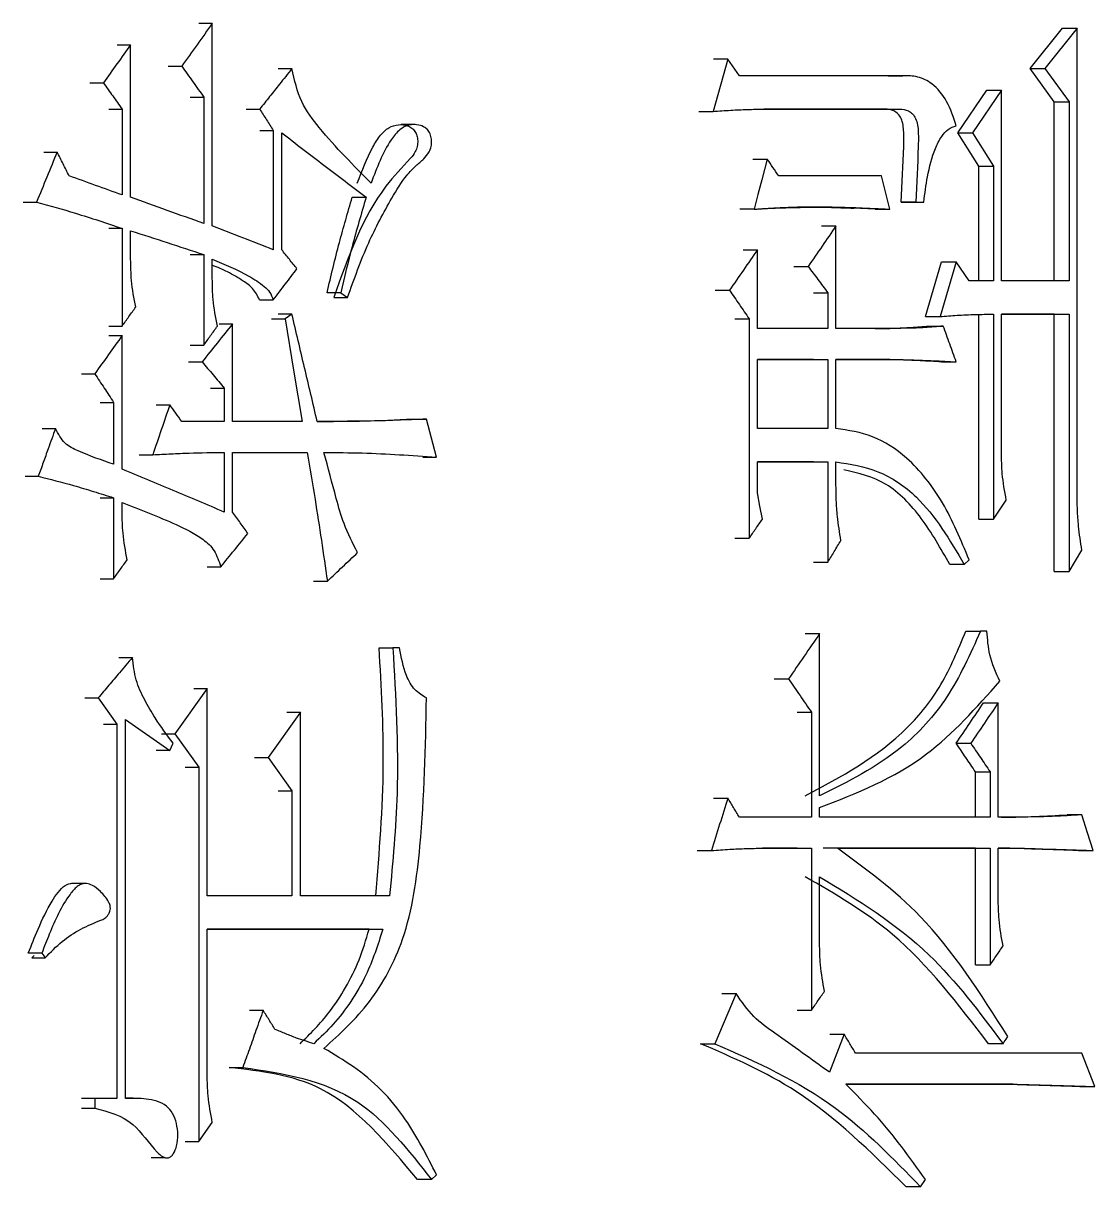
# Model space of a CAD drawing. Header units: millimetres. Extents: x 5659 to 7608, y 3628 to 5007.
# Drawn here: x 6526.25 to 6531.11, y 3833.37 to 3838.65 of the extents above; entities that cross this region are included whole.
import ezdxf

# ---------------------------------------------------------------- set-up
doc = ezdxf.new("R2010")
doc.units = ezdxf.units.MM

msp = doc.modelspace()

# ---------------------------------------------------------------- linework, layer by layer
at = {"color": 7, "linetype": 'Continuous', "lineweight": 25}
for p, q in [((6527.042, 3838.6512), (6527.1034, 3838.6512)), ((6527.1034, 3837.7317), (6527.1034, 3838.6512)), ((6530.813, 3838.4457), (6530.9586, 3838.6296)), ((6531.0255, 3838.6296), (6530.8797, 3838.4457)), ((6530.9586, 3838.6296), (6531.0255, 3838.6296)), ((6531.0255, 3836.5202), (6531.0255, 3838.6296)), ((6526.6721, 3838.5538), (6526.733, 3838.5538)), ((6526.733, 3837.8615), (6526.733, 3838.5538)), ((6529.4416, 3838.4889), (6529.3745, 3838.251)), ((6529.4416, 3838.4889), (6529.3769, 3838.4889)), ((6529.4938, 3838.4132), (6529.4416, 3838.4889)), ((6526.9035, 3838.4565), (6526.9647, 3838.4565)), ((6527.4025, 3838.4457), (6527.4644, 3838.4457)), ((6530.813, 3838.4457), (6530.8797, 3838.4457)), ((6530.9222, 3838.2942), (6530.813, 3838.4457)), ((6530.8797, 3838.4457), (6530.9891, 3838.2942)), ((6526.5484, 3838.3807), (6526.6092, 3838.3807)), ((6530.2346, 3838.4132), (6529.4938, 3838.4132)), ((6530.1687, 3838.4132), (6530.2346, 3838.4132)), ((6530.2701, 3838.4127), (6530.2411, 3838.4127)), ((6530.4844, 3838.1536), (6530.616, 3838.3483)), ((6530.6825, 3838.3483), (6530.5506, 3838.1536)), ((6530.616, 3838.3483), (6530.6825, 3838.3483)), ((6530.6825, 3837.4829), (6530.6825, 3838.3483)), ((6527.0035, 3838.3158), (6527.0649, 3838.3158)), ((6527.0649, 3838.3158), (6527.0649, 3837.7425)), ((6530.9222, 3838.2942), (6530.9891, 3838.2942)), ((6530.9222, 3837.4829), (6530.9222, 3838.2942)), ((6530.9891, 3838.2942), (6530.9891, 3837.4829)), ((6526.6334, 3838.2618), (6526.6943, 3838.2618)), ((6526.6943, 3838.2618), (6526.6943, 3837.8723)), ((6527.2569, 3838.2618), (6527.3186, 3838.2618)), ((6529.3099, 3838.251), (6529.3745, 3838.251)), ((6529.6054, 3838.2618), (6530.2199, 3838.2618)), ((6530.154, 3838.2618), (6529.6054, 3838.2618)), ((6530.1541, 3838.2618), (6530.22, 3838.2618)), ((6527.3182, 3838.1644), (6527.38, 3838.1644)), ((6527.38, 3838.1644), (6527.38, 3837.6235)), ((6528.0236, 3838.1913), (6527.9605, 3838.1913)), ((6527.4184, 3837.6235), (6527.4184, 3838.1536)), ((6530.4844, 3838.1536), (6530.5506, 3838.1536)), ((6530.5795, 3838.0022), (6530.4844, 3838.1536)), ((6530.5506, 3838.1536), (6530.6459, 3838.0022)), ((6526.3392, 3838.067), (6526.3997, 3838.067)), ((6529.5553, 3838.0346), (6529.6203, 3838.0346)), ((6530.1756, 3837.8075), (6530.1388, 3837.9589)), ((6530.5795, 3838.0022), (6530.6459, 3838.0022)), ((6530.5795, 3837.4829), (6530.5795, 3838.0022)), ((6530.6459, 3838.0022), (6530.6459, 3837.4829)), ((6527.7383, 3837.8615), (6527.8007, 3837.8615)), ((6526.2461, 3837.8399), (6526.3065, 3837.8399)), ((6529.5608, 3837.8075), (6529.4959, 3837.8075)), ((6530.1099, 3837.8075), (6530.0104, 3837.8124)), ((6530.1099, 3837.8075), (6530.1756, 3837.8075)), ((6530.2935, 3837.8399), (6530.2276, 3837.8399)), ((6530.2643, 3837.8399), (6530.3303, 3837.8399)), ((6530.2935, 3837.8399), (6530.3303, 3837.8399)), ((6526.6943, 3837.7209), (6526.6943, 3837.2774)), ((6526.733, 3837.5803), (6526.733, 3837.7101)), ((6529.8664, 3837.7317), (6529.9319, 3837.7317)), ((6529.9319, 3837.2666), (6529.9319, 3837.7317)), ((6527.0035, 3837.6019), (6527.0649, 3837.6019)), ((6527.0649, 3837.6019), (6527.0649, 3837.1908)), ((6529.5108, 3837.6236), (6529.5757, 3837.6236)), ((6529.5757, 3837.2666), (6529.5757, 3837.6236)), ((6527.1034, 3837.4937), (6527.1034, 3837.5803)), ((6529.7407, 3837.5478), (6529.8059, 3837.5478)), ((6530.3378, 3837.3207), (6530.4111, 3837.5695)), ((6530.4773, 3837.5695), (6530.4038, 3837.3207)), ((6530.4111, 3837.5695), (6530.4773, 3837.5695)), ((6530.536, 3837.4829), (6530.4773, 3837.5695)), ((6530.6459, 3837.4829), (6530.536, 3837.4829)), ((6530.9891, 3837.4829), (6530.6825, 3837.4829)), ((6527.6862, 3837.4288), (6527.624, 3837.4288)), ((6527.6862, 3837.4288), (6527.7168, 3837.4072)), ((6529.3843, 3837.4397), (6529.4491, 3837.4397)), ((6529.8295, 3837.4288), (6529.8948, 3837.4288)), ((6529.8948, 3837.4288), (6529.8948, 3837.2666)), ((6527.3178, 3837.3963), (6527.38, 3837.3963)), ((6527.4644, 3837.3315), (6527.4024, 3837.3315)), ((6527.4644, 3837.3315), (6527.4337, 3837.3098)), ((6530.3378, 3837.3207), (6530.4038, 3837.3207)), ((6530.5795, 3836.4012), (6530.5795, 3837.3301)), ((6530.6459, 3837.3315), (6530.6459, 3836.4012)), ((6530.6825, 3837.3315), (6530.9891, 3837.3315)), ((6530.6825, 3836.7041), (6530.6825, 3837.3315)), ((6530.9222, 3837.3315), (6530.6825, 3837.3315)), ((6530.9222, 3837.3315), (6530.9891, 3837.3315)), ((6530.9222, 3836.1632), (6530.9222, 3837.3315)), ((6530.9891, 3837.3315), (6530.9891, 3836.1632)), ((6527.1341, 3837.2882), (6527.1957, 3837.2882)), ((6527.1957, 3836.8447), (6527.1957, 3837.2882)), ((6527.3718, 3837.3098), (6527.4337, 3837.3098)), ((6529.4736, 3837.3099), (6529.5385, 3837.3099)), ((6529.8948, 3837.2666), (6529.5757, 3837.2666)), ((6530.1756, 3837.2666), (6529.9319, 3837.2666)), ((6530.1099, 3837.2666), (6530.1756, 3837.2666)), ((6530.3524, 3837.2774), (6530.4185, 3837.2774)), ((6526.6334, 3837.2341), (6526.6943, 3837.2341)), ((6526.6943, 3836.6283), (6526.6943, 3837.2341)), ((6527.0035, 3837.1908), (6527.0649, 3837.1908)), ((6526.9958, 3837.1151), (6527.0572, 3837.1151)), ((6529.5757, 3836.8123), (6529.5757, 3837.126)), ((6529.5757, 3837.126), (6529.8948, 3837.126)), ((6529.8294, 3837.126), (6529.5757, 3837.126)), ((6529.8295, 3837.126), (6529.8948, 3837.126)), ((6529.8948, 3837.126), (6529.8948, 3836.8123)), ((6529.9319, 3837.126), (6530.1756, 3837.126)), ((6529.9319, 3836.8122), (6529.9319, 3837.126)), ((6530.1099, 3837.126), (6529.9319, 3837.126)), ((6530.1756, 3837.126), (6530.1099, 3837.126)), ((6530.4111, 3837.1152), (6530.4773, 3837.1152)), ((6526.5097, 3837.061), (6526.5704, 3837.061)), ((6527.0958, 3836.9961), (6527.1573, 3836.9961)), ((6527.1573, 3836.9961), (6527.1573, 3836.8447)), ((6526.5948, 3836.9312), (6526.6556, 3836.9312)), ((6526.6556, 3836.9312), (6526.6556, 3836.65)), ((6526.8495, 3836.9204), (6526.9107, 3836.9204)), ((6527.1573, 3836.8447), (6526.9647, 3836.8447)), ((6527.5103, 3836.8447), (6527.1957, 3836.8447)), ((6528.0117, 3836.8555), (6528.0748, 3836.8555)), ((6526.3315, 3836.8124), (6526.392, 3836.8124)), ((6529.8948, 3836.8123), (6529.5757, 3836.8123)), ((6526.7724, 3836.6933), (6526.8335, 3836.6933)), ((6527.1573, 3836.7041), (6527.1573, 3836.4336)), ((6527.1957, 3836.7041), (6527.5333, 3836.7041)), ((6527.1957, 3836.4336), (6527.1957, 3836.7041)), ((6527.4712, 3836.7041), (6527.5333, 3836.7041)), ((6528.0575, 3836.6824), (6528.1204, 3836.6824)), ((6529.5757, 3836.6608), (6529.8948, 3836.6608)), ((6529.5757, 3836.5202), (6529.5757, 3836.6608)), ((6529.8294, 3836.6608), (6529.5757, 3836.6608)), ((6529.8295, 3836.6608), (6529.8948, 3836.6608)), ((6529.8948, 3836.6608), (6529.8948, 3836.2065)), ((6529.9319, 3836.5635), (6529.9319, 3836.6608)), ((6526.2539, 3836.5959), (6526.3142, 3836.5959)), ((6526.5948, 3836.4985), (6526.6556, 3836.4985)), ((6526.6556, 3836.4985), (6526.6556, 3836.1308)), ((6526.6943, 3836.4336), (6526.6943, 3836.4769)), ((6530.6459, 3836.4012), (6530.7044, 3836.4877)), ((6530.514, 3836.1957), (6530.536, 3836.2173)), ((6530.9891, 3836.1632), (6531.0473, 3836.2606)), ((6527.0803, 3836.1848), (6527.1419, 3836.1848)), ((6529.8295, 3836.2065), (6529.8948, 3836.2065)), ((6530.514, 3836.1957), (6530.4477, 3836.1957)), ((6526.5948, 3836.1307), (6526.6556, 3836.1308)), ((6527.5629, 3836.1199), (6527.6251, 3836.1199)), ((6530.521, 3835.8928), (6530.5873, 3835.8928)), ((6530.6166, 3835.8928), (6530.5873, 3835.8928)), ((6529.7925, 3835.882), (6529.8578, 3835.882)), ((6529.8578, 3835.1464), (6529.8578, 3835.882)), ((6527.8601, 3835.8171), (6527.9226, 3835.8171)), ((6527.9531, 3835.8171), (6527.9226, 3835.8171)), ((6526.6798, 3835.7738), (6526.7408, 3835.7738)), ((6527.0803, 3835.6332), (6526.9339, 3835.4276)), ((6527.0189, 3835.6332), (6527.0803, 3835.6332)), ((6527.0803, 3834.6921), (6527.0803, 3835.6332)), ((6529.6518, 3835.6764), (6529.7169, 3835.6764)), ((6526.5252, 3835.5899), (6526.5859, 3835.5899)), ((6526.5859, 3835.5899), (6526.6711, 3835.4709)), ((6527.5027, 3835.525), (6527.357, 3835.3195)), ((6527.4407, 3835.525), (6527.5027, 3835.525)), ((6527.5027, 3834.6921), (6527.5027, 3835.525)), ((6529.7555, 3835.525), (6529.8208, 3835.525)), ((6529.8208, 3835.525), (6529.8208, 3835.049)), ((6530.6014, 3835.5683), (6530.6678, 3835.5683)), ((6530.6678, 3835.049), (6530.6678, 3835.5683)), ((6526.6103, 3835.4709), (6526.6711, 3835.4709)), ((6526.6711, 3835.4709), (6526.6711, 3833.7726)), ((6526.7098, 3835.4925), (6526.9107, 3835.3519)), ((6526.7098, 3833.7726), (6526.7098, 3835.4925)), ((6526.8727, 3835.4276), (6526.9339, 3835.4276)), ((6526.9339, 3835.4276), (6527.0418, 3835.2762)), ((6526.9107, 3835.3519), (6526.9262, 3835.3844)), ((6530.477, 3835.3844), (6530.5433, 3835.3844)), ((6526.9107, 3835.3519), (6526.8495, 3835.3519)), ((6527.2952, 3835.3195), (6527.357, 3835.3195)), ((6527.357, 3835.3195), (6527.4644, 3835.168)), ((6526.9804, 3835.2762), (6527.0418, 3835.2762)), ((6527.0418, 3835.2762), (6527.0418, 3833.5779)), ((6530.5649, 3835.2546), (6530.6312, 3835.2546)), ((6530.5649, 3835.049), (6530.5649, 3835.2546)), ((6530.6312, 3835.2546), (6530.6312, 3835.049)), ((6527.4024, 3835.168), (6527.4644, 3835.168)), ((6527.4644, 3835.168), (6527.4644, 3834.6921)), ((6529.3769, 3835.1356), (6529.4416, 3835.1356)), ((6529.8208, 3835.049), (6529.4938, 3835.049)), ((6529.8578, 3835.049), (6529.8578, 3835.0923)), ((6530.6312, 3835.049), (6529.8578, 3835.049)), ((6530.7483, 3835.049), (6530.6678, 3835.049)), ((6530.6818, 3835.049), (6530.7483, 3835.049)), ((6531.0473, 3835.0599), (6530.9804, 3835.0599)), ((6529.3024, 3834.8976), (6529.3671, 3834.8976)), ((6529.598, 3834.9084), (6529.8208, 3834.9084)), ((6529.7554, 3834.9084), (6529.598, 3834.9084)), ((6529.7555, 3834.9084), (6529.8208, 3834.9084)), ((6529.8208, 3834.9084), (6529.8208, 3834.1728)), ((6530.5649, 3834.9084), (6529.8738, 3834.9084)), ((6529.9393, 3834.9084), (6530.6312, 3834.9084)), ((6530.5649, 3834.9084), (6530.6312, 3834.9084)), ((6530.5649, 3834.3784), (6530.5649, 3834.9084)), ((6530.6312, 3834.9084), (6530.6312, 3834.3784)), ((6530.6678, 3834.9084), (6530.7702, 3834.9084)), ((6530.6678, 3834.6812), (6530.6678, 3834.9084)), ((6530.7037, 3834.9084), (6530.6678, 3834.9084)), ((6530.7037, 3834.9084), (6530.7702, 3834.9084)), ((6531.0312, 3834.8976), (6531.0982, 3834.8976)), ((6526.5253, 3834.7479), (6526.4642, 3834.7479)), ((6529.8578, 3834.4757), (6529.8578, 3834.7785)), ((6527.4644, 3834.6921), (6527.0803, 3834.6921)), ((6527.9074, 3834.6921), (6527.5027, 3834.6921)), ((6527.0803, 3833.8807), (6527.0803, 3834.5406)), ((6527.0803, 3834.5406), (6527.8769, 3834.5406)), ((6527.8141, 3834.5406), (6527.0803, 3834.5406)), ((6527.8144, 3834.5406), (6527.8769, 3834.5406)), ((6526.2956, 3834.4216), (6526.2845, 3834.4109)), ((6530.5649, 3834.3784), (6530.6312, 3834.3784)), ((6529.4789, 3834.2485), (6529.382, 3834.0214)), ((6529.4141, 3834.2485), (6529.4789, 3834.2485)), ((6527.2722, 3834.1728), (6527.334, 3834.1728)), ((6529.9689, 3834.0647), (6529.9023, 3833.8916)), ((6529.9034, 3834.0647), (6529.9689, 3834.0647)), ((6529.3173, 3834.0214), (6529.382, 3834.0214)), ((6530.6897, 3834.0213), (6530.6233, 3834.0213)), ((6531.0473, 3833.9781), (6530.0206, 3833.9781)), ((6531.1055, 3833.8267), (6531.0473, 3833.9781)), ((6527.1799, 3833.9132), (6527.2418, 3833.9132)), ((6529.9763, 3833.8375), (6530.7337, 3833.8375)), ((6530.6672, 3833.8375), (6529.9763, 3833.8375)), ((6530.7337, 3833.8375), (6530.6672, 3833.8375)), ((6531.0385, 3833.8267), (6531.1055, 3833.8267)), ((6526.5704, 3833.7726), (6526.5097, 3833.7726)), ((6526.5097, 3833.7293), (6526.5704, 3833.7293)), ((6526.5704, 3833.7726), (6526.5704, 3833.7293)), ((6526.6711, 3833.7726), (6526.5704, 3833.7726)), ((6526.7444, 3833.7737), (6526.7098, 3833.7737)), ((6527.0418, 3833.5779), (6527.1034, 3833.6644)), ((6526.9804, 3833.5779), (6527.0418, 3833.5779)), ((6526.826, 3833.5049), (6526.8875, 3833.5049)), ((6528.0976, 3833.4048), (6528.1204, 3833.4264)), ((6528.0976, 3833.4048), (6528.0345, 3833.4048)), ((6530.3156, 3833.3723), (6530.2496, 3833.3723)), ((6530.3156, 3833.3723), (6530.3377, 3833.4048))]:
    msp.add_line(p, q, dxfattribs=at)
at = {"color": 7, "linetype": 'Continuous', "lineweight": 25, "flags": 128}
for points in [[(6529.6203, 3838.0346), (6529.5956, 3837.9401), (6529.5782, 3837.8738), (6529.5608, 3837.8075)], [(6526.6334, 3837.7209), (6526.6505, 3837.7209), (6526.668, 3837.7209), (6526.6943, 3837.7209)], [(6527.6545, 3837.4072), (6527.6698, 3837.4072), (6527.6855, 3837.4072), (6527.7011, 3837.4072), (6527.7168, 3837.4072)], [(6526.6334, 3837.2774), (6526.6485, 3837.2774), (6526.664, 3837.2774), (6526.6943, 3837.2774)], [(6527.4337, 3837.3098), (6527.472, 3837.0773), (6527.5103, 3836.8447)], [(6529.5385, 3837.3099), (6529.5385, 3836.8123), (6529.5385, 3836.3147)], [(6528.1204, 3836.6824), (6528.0976, 3836.769), (6528.0748, 3836.8555)], [(6529.598, 3836.4012), (6529.5868, 3836.4607), (6529.5757, 3836.5202)], [(6530.5795, 3836.4012), (6530.5961, 3836.4012), (6530.6127, 3836.4012), (6530.6459, 3836.4012)], [(6529.4736, 3836.3147), (6529.4898, 3836.3147), (6529.506, 3836.3147), (6529.5385, 3836.3147)], [(6530.9222, 3836.1632), (6530.9389, 3836.1632), (6530.9556, 3836.1632), (6530.9891, 3836.1632)], [(6531.0982, 3834.8976), (6531.0727, 3834.9787), (6531.0473, 3835.0599)], [(6526.3298, 3834.4324), (6526.3085, 3834.4324), (6526.2888, 3834.4324), (6526.2694, 3834.4324)], [(6526.3298, 3834.4324), (6526.3345, 3834.4259), (6526.3391, 3834.4195), (6526.3453, 3834.4109)], [(6526.2845, 3834.4109), (6526.3058, 3834.4109), (6526.3255, 3834.4109), (6526.3453, 3834.4109)], [(6529.7555, 3834.1728), (6529.7718, 3834.1728), (6529.7881, 3834.1728), (6529.8208, 3834.1728)], [(6530.6897, 3834.0213), (6530.6953, 3834.0296), (6530.7035, 3834.0417), (6530.7117, 3834.0538)]]:
    msp.add_lwpolyline(points, dxfattribs=at)
at = {"color": 7, "linetype": 'Continuous', "lineweight": 25}
for points, knots in [([(6527.1034, 3838.6512), (6527.0803, 3838.6187), (6527.0341, 3838.5538), (6526.9878, 3838.4889), (6526.9647, 3838.4565)], [0, 0, 0, 0, 0.5, 1, 1, 1, 1]), ([(6526.733, 3838.5538), (6526.7124, 3838.525), (6526.6711, 3838.4673), (6526.6298, 3838.4096), (6526.6092, 3838.3807)], [0, 0, 0, 0, 0.5, 1, 1, 1, 1]), ([(6526.9647, 3838.4565), (6526.9814, 3838.433), (6527.0148, 3838.3862), (6527.0482, 3838.3393), (6527.0649, 3838.3158)], [0, 0, 0, 0, 0.499999, 1, 1, 1, 1]), ([(6527.4644, 3838.4457), (6527.4456, 3838.422), (6527.412, 3838.3795), (6527.3634, 3838.3182), (6527.3336, 3838.2806), (6527.3186, 3838.2618)], [0, 0, 0, 0, 0.386049, 0.693024, 1, 1, 1, 1]), ([(6527.8236, 3837.9264), (6527.7437, 3838.0065), (6527.6319, 3838.1184), (6527.4999, 3838.2908), (6527.4763, 3838.3936), (6527.4644, 3838.4457)], [0, 0, 0, 0, 0.5534418, 0.7739919, 1, 1, 1, 1]), ([(6526.6092, 3838.3807), (6526.6234, 3838.3609), (6526.6518, 3838.3213), (6526.6802, 3838.2816), (6526.6943, 3838.2618)], [0, 0, 0, 0, 0.4999981, 1, 1, 1, 1]), ([(6530.4773, 3838.1861), (6530.4647, 3838.2242), (6530.44, 3838.2992), (6530.3758, 3838.3771), (6530.3033, 3838.4125), (6530.2574, 3838.413), (6530.2346, 3838.4132)], [0, 0, 0, 0, 0.2915358, 0.5725288, 0.7872386, 1, 1, 1, 1]), ([(6527.3186, 3838.2618), (6527.3289, 3838.2455), (6527.3493, 3838.2131), (6527.3698, 3838.1806), (6527.38, 3838.1644)], [0, 0, 0, 0, 0.5, 1, 1, 1, 1]), ([(6529.3745, 3838.251), (6529.4014, 3838.253), (6529.4534, 3838.2571), (6529.5304, 3838.2603), (6529.5804, 3838.2613), (6529.6054, 3838.2618)], [0, 0, 0, 0, 0.349385, 0.674644, 1, 1, 1, 1]), ([(6530.2276, 3837.8399), (6530.232, 3837.924), (6530.2376, 3838.0299), (6530.2407, 3838.1558), (6530.234, 3838.2204), (6530.1958, 3838.2592), (6530.1678, 3838.2609), (6530.154, 3838.2618)], [0, 0, 0, 0, 0.512304, 0.645208, 0.775979, 0.889287, 1, 1, 1, 1]), ([(6530.2199, 3838.2618), (6530.2337, 3838.2609), (6530.2617, 3838.2592), (6530.2999, 3838.2205), (6530.3066, 3838.1558), (6530.3035, 3838.0299), (6530.298, 3837.924), (6530.2935, 3837.8399)], [0, 0, 0, 0, 0.110827, 0.224198, 0.354947, 0.487818, 1, 1, 1, 1]), ([(6527.7608, 3837.9264), (6527.7824, 3837.9823), (6527.8121, 3838.0594), (6527.8629, 3838.1423), (6527.9026, 3838.1806), (6527.9463, 3838.1938), (6527.9826, 3838.1899), (6528.0078, 3838.1775), (6528.0229, 3838.1617), (6528.0321, 3838.1412), (6528.0359, 3838.1175), (6528.034, 3838.0921), (6528.0233, 3838.0633), (6527.9727, 3838.0052), (6527.8058, 3837.8334), (6527.7194, 3837.5906), (6527.6542, 3837.4072)], [0, 0, 0, 0, 0.133375, 0.183984, 0.225671, 0.267689, 0.304898, 0.324823, 0.34135, 0.357907, 0.374433, 0.39274, 0.411726, 0.44145, 0.578087, 1, 1, 1, 1]), ([(6527.7168, 3837.4072), (6527.7468, 3837.4911), (6527.8035, 3837.649), (6527.8997, 3837.8298), (6527.9714, 3837.9482), (6528.024, 3838.0028), (6528.0607, 3838.0327), (6528.0853, 3838.0615), (6528.097, 3838.0912), (6528.0991, 3838.1183), (6528.0945, 3838.1443), (6528.0834, 3838.1655), (6528.0648, 3838.1818), (6528.0351, 3838.1924), (6527.9952, 3838.1921), (6527.9498, 3838.1695), (6527.8833, 3838.0854), (6527.8495, 3837.9955), (6527.8236, 3837.9264)], [0, 0, 0, 0, 0.197358, 0.371625, 0.468384, 0.517135, 0.556849, 0.588366, 0.607485, 0.626642, 0.645535, 0.663735, 0.679959, 0.706516, 0.74747, 0.788159, 0.837188, 1, 1, 1, 1]), ([(6530.3303, 3837.8399), (6530.3353, 3837.8783), (6530.3461, 3837.9616), (6530.3718, 3838.0644), (6530.4074, 3838.1349), (6530.4397, 3838.1732), (6530.4647, 3838.1818), (6530.4773, 3838.1861)], [0, 0, 0, 0, 0.277213, 0.601616, 0.758833, 0.878188, 1, 1, 1, 1]), ([(6527.4184, 3838.1536), (6527.4822, 3838.1049), (6527.6099, 3838.0076), (6527.7371, 3837.9102), (6527.8007, 3837.8615)], [0, 0, 0, 0, 0.5, 1, 1, 1, 1]), ([(6526.3997, 3838.067), (6526.3842, 3838.0292), (6526.3531, 3837.9535), (6526.322, 3837.8777), (6526.3065, 3837.8399)], [0, 0, 0, 0, 0.499999, 1, 1, 1, 1]), ([(6526.4541, 3837.9589), (6526.445, 3837.9769), (6526.4269, 3838.013), (6526.4088, 3838.049), (6526.3997, 3838.067)], [0, 0, 0, 0, 0.499998, 1, 1, 1, 1]), ([(6529.6723, 3837.9589), (6529.6637, 3837.9715), (6529.6463, 3837.9968), (6529.629, 3838.022), (6529.6203, 3838.0346)], [0, 0, 0, 0, 0.499998, 1, 1, 1, 1]), ([(6526.6943, 3837.8723), (6526.6543, 3837.8868), (6526.5743, 3837.9156), (6526.4942, 3837.9445), (6526.4541, 3837.9589)], [0, 0, 0, 0, 0.499999, 1, 1, 1, 1]), ([(6530.1388, 3837.9589), (6530.0694, 3837.9589), (6529.9144, 3837.9589), (6529.7585, 3837.9589), (6529.6723, 3837.9589)], [0, 0, 0, 0, 0.447226, 1, 1, 1, 1]), ([(6527.0649, 3837.7425), (6527.0097, 3837.7624), (6526.8992, 3837.802), (6526.7884, 3837.8417), (6526.733, 3837.8615)], [0, 0, 0, 0, 0.5000001, 1, 1, 1, 1]), ([(6527.6237, 3837.4288), (6527.6417, 3837.505), (6527.668, 3837.6159), (6527.7082, 3837.7592), (6527.7281, 3837.8274), (6527.738, 3837.8615)], [0, 0, 0, 0, 0.52212, 0.761035, 1, 1, 1, 1]), ([(6527.8007, 3837.8615), (6527.7899, 3837.8243), (6527.7682, 3837.7498), (6527.7281, 3837.6063), (6527.7027, 3837.4986), (6527.6862, 3837.4288)], [0, 0, 0, 0, 0.260983, 0.521979, 1, 1, 1, 1]), ([(6526.3065, 3837.8399), (6526.3653, 3837.8236), (6526.4599, 3837.7973), (6526.5888, 3837.756), (6526.6592, 3837.7326), (6526.6943, 3837.7209)], [0, 0, 0, 0, 0.452168, 0.726066, 1, 1, 1, 1]), ([(6529.5608, 3837.8075), (6529.5632, 3837.8076), (6529.568, 3837.8079), (6529.5751, 3837.8084), (6529.5823, 3837.8089), (6529.5895, 3837.8093), (6529.5966, 3837.8098), (6529.6038, 3837.8103), (6529.6109, 3837.8107), (6529.6169, 3837.8111), (6529.6229, 3837.8115), (6529.6288, 3837.8119), (6529.6384, 3837.8124), (6529.6479, 3837.813), (6529.6598, 3837.8137), (6529.6718, 3837.8143), (6529.6861, 3837.815), (6529.7147, 3837.8163), (6529.7767, 3837.8184), (6529.8529, 3837.8188), (6529.9195, 3837.8176), (6529.9528, 3837.8168), (6529.9765, 3837.8161), (6529.9955, 3837.8155), (6530.0193, 3837.8147), (6530.0383, 3837.8139), (6530.0572, 3837.813), (6530.0715, 3837.8123), (6530.0857, 3837.8117), (6530.0999, 3837.8111), (6530.1118, 3837.8105), (6530.1212, 3837.8101), (6530.1283, 3837.8098), (6530.1355, 3837.8095), (6530.1426, 3837.8091), (6530.1497, 3837.8088), (6530.1568, 3837.8084), (6530.1627, 3837.8081), (6530.169, 3837.8078), (6530.1729, 3837.8076), (6530.1756, 3837.8075)], [0, 0, 0, 0, 0.011607, 0.023213, 0.034819, 0.046426, 0.058032, 0.069639, 0.081245, 0.092852, 0.098655, 0.110262, 0.121868, 0.145081, 0.156687, 0.1799, 0.203113, 0.226326, 0.31918, 0.504901, 0.597754, 0.64418, 0.667393, 0.713819, 0.737032, 0.783458, 0.806671, 0.829884, 0.853097, 0.87631, 0.899523, 0.911129, 0.922736, 0.934342, 0.945949, 0.957555, 0.969162, 0.980768, 0.986572, 1, 1, 1, 1]), ([(6529.6275, 3837.8116), (6529.6274, 3837.8116), (6529.6274, 3837.8115), (6529.6279, 3837.8116), (6529.6463, 3837.8123), (6529.7176, 3837.8151), (6529.7869, 3837.8163), (6529.8296, 3837.8166), (6529.8447, 3837.8166), (6529.8472, 3837.8166), (6529.8464, 3837.8166), (6529.8717, 3837.8165), (6529.9256, 3837.8157), (6529.9741, 3837.8138), (6530.0133, 3837.8123)], [0, 0, 0, 0, 0.0005302, 0.0045089, 0.0140623, 0.2259043, 0.4170896, 0.5139281, 0.5242527, 0.5327033, 0.5574379, 0.6257596, 0.6972067, 1, 1, 1, 1]), ([(6530.2276, 3837.8399), (6530.2344, 3837.8399), (6530.2467, 3837.8399), (6530.2589, 3837.8399), (6530.2643, 3837.8399)], [0, 0, 0, 0, 0.56, 1, 1, 1, 1]), ([(6526.733, 3837.7101), (6526.7884, 3837.692), (6526.8992, 3837.656), (6527.0097, 3837.6199), (6527.0649, 3837.6019)], [0, 0, 0, 0, 0.4999999, 1, 1, 1, 1]), ([(6527.38, 3837.6235), (6527.334, 3837.6416), (6527.2419, 3837.6776), (6527.1496, 3837.7137), (6527.1034, 3837.7317)], [0, 0, 0, 0, 0.5, 1, 1, 1, 1]), ([(6529.9319, 3837.7317), (6529.9109, 3837.7011), (6529.8689, 3837.6398), (6529.8269, 3837.5785), (6529.8059, 3837.5478)], [0, 0, 0, 0, 0.5, 1, 1, 1, 1]), ([(6527.4873, 3837.537), (6527.4758, 3837.5514), (6527.4529, 3837.5803), (6527.4299, 3837.6091), (6527.4184, 3837.6235)], [0, 0, 0, 0, 0.500001, 1, 1, 1, 1]), ([(6529.5757, 3837.6236), (6529.5546, 3837.5929), (6529.5124, 3837.5316), (6529.4702, 3837.4703), (6529.4491, 3837.4397)], [0, 0, 0, 0, 0.5, 1, 1, 1, 1]), ([(6526.7562, 3837.3639), (6526.7485, 3837.4037), (6526.7348, 3837.4748), (6526.7336, 3837.548), (6526.733, 3837.5803)], [0, 0, 0, 0, 0.558835, 1, 1, 1, 1]), ([(6527.1034, 3837.5803), (6527.1598, 3837.5574), (6527.2413, 3837.5245), (6527.3259, 3837.4688), (6527.3654, 3837.4333), (6527.3751, 3837.4087), (6527.38, 3837.3964)], [0, 0, 0, 0, 0.5541785, 0.8003972, 0.8992106, 1, 1, 1, 1]), ([(6527.3178, 3837.3964), (6527.3083, 3837.4148), (6527.2895, 3837.4514), (6527.2353, 3837.4874), (6527.1751, 3837.5243), (6527.1268, 3837.5438), (6527.1034, 3837.5533)], [0, 0, 0, 0, 0.202373, 0.400807, 0.70993, 1, 1, 1, 1]), ([(6527.38, 3837.3963), (6527.3892, 3837.4084), (6527.4076, 3837.4325), (6527.4434, 3837.4794), (6527.47, 3837.5142), (6527.4873, 3837.537)], [0, 0, 0, 0, 0.257094, 0.5141879, 1, 1, 1, 1]), ([(6529.8059, 3837.5478), (6529.8208, 3837.528), (6529.8504, 3837.4883), (6529.88, 3837.4487), (6529.8948, 3837.4288)], [0, 0, 0, 0, 0.499998, 1, 1, 1, 1]), ([(6527.1265, 3837.2774), (6527.1188, 3837.3171), (6527.1051, 3837.3883), (6527.1039, 3837.4614), (6527.1034, 3837.4937)], [0, 0, 0, 0, 0.558835, 1, 1, 1, 1]), ([(6529.4491, 3837.4397), (6529.464, 3837.418), (6529.4938, 3837.3748), (6529.5236, 3837.3315), (6529.5385, 3837.3099)], [0, 0, 0, 0, 0.499998, 1, 1, 1, 1]), ([(6526.6943, 3837.2774), (6526.7047, 3837.2918), (6526.7253, 3837.3207), (6526.7459, 3837.3495), (6526.7562, 3837.3639)], [0, 0, 0, 0, 0.5, 1, 1, 1, 1]), ([(6527.5792, 3836.8447), (6527.5601, 3836.9258), (6527.5218, 3837.0881), (6527.4835, 3837.2503), (6527.4644, 3837.3315)], [0, 0, 0, 0, 0.5, 1, 1, 1, 1]), ([(6530.4038, 3837.3207), (6530.4297, 3837.3227), (6530.483, 3837.3269), (6530.5637, 3837.3301), (6530.6185, 3837.331), (6530.6459, 3837.3315)], [0, 0, 0, 0, 0.320446, 0.660167, 1, 1, 1, 1]), ([(6527.1957, 3837.2882), (6527.1727, 3837.2594), (6527.1265, 3837.2017), (6527.0803, 3837.144), (6527.0572, 3837.1151)], [0, 0, 0, 0, 0.5, 1, 1, 1, 1]), ([(6527.0649, 3837.1908), (6527.0752, 3837.2053), (6527.0957, 3837.2341), (6527.1162, 3837.263), (6527.1265, 3837.2774)], [0, 0, 0, 0, 0.5, 1, 1, 1, 1]), ([(6530.1099, 3837.2666), (6530.1376, 3837.2667), (6530.192, 3837.267), (6530.2728, 3837.2711), (6530.3259, 3837.2753), (6530.3524, 3837.2774)], [0, 0, 0, 0, 0.342239, 0.67104, 1, 1, 1, 1]), ([(6530.4185, 3837.2774), (6530.3909, 3837.2748), (6530.3368, 3837.2696), (6530.2558, 3837.2671), (6530.2024, 3837.2668), (6530.1756, 3837.2666)], [0, 0, 0, 0, 0.341779, 0.670798, 1, 1, 1, 1]), ([(6530.4773, 3837.1152), (6530.4675, 3837.1422), (6530.4479, 3837.1963), (6530.4283, 3837.2504), (6530.4185, 3837.2774)], [0, 0, 0, 0, 0.499999, 1, 1, 1, 1]), ([(6526.6943, 3837.2341), (6526.6737, 3837.2053), (6526.6324, 3837.1476), (6526.5911, 3837.0899), (6526.5704, 3837.061)], [0, 0, 0, 0, 0.5, 1, 1, 1, 1]), ([(6527.0572, 3837.1151), (6527.0739, 3837.0953), (6527.1073, 3837.0556), (6527.1406, 3837.016), (6527.1573, 3836.9961)], [0, 0, 0, 0, 0.499998, 1, 1, 1, 1]), ([(6530.4111, 3837.1152), (6530.3788, 3837.1167), (6530.3126, 3837.12), (6530.2122, 3837.1246), (6530.144, 3837.1255), (6530.1099, 3837.126)], [0, 0, 0, 0, 0.321994, 0.660963, 1, 1, 1, 1]), ([(6530.1756, 3837.126), (6530.208, 3837.1255), (6530.2746, 3837.1247), (6530.3752, 3837.1201), (6530.4432, 3837.1168), (6530.4773, 3837.1152)], [0, 0, 0, 0, 0.321579, 0.660777, 1, 1, 1, 1]), ([(6526.5704, 3837.061), (6526.5846, 3837.0394), (6526.6131, 3836.9961), (6526.6414, 3836.9529), (6526.6556, 3836.9312)], [0, 0, 0, 0, 0.4999982, 1, 1, 1, 1]), ([(6526.9107, 3836.9204), (6526.8979, 3836.8826), (6526.8721, 3836.8068), (6526.8464, 3836.7311), (6526.8335, 3836.6933)], [0, 0, 0, 0, 0.499999, 1, 1, 1, 1]), ([(6526.9647, 3836.8447), (6526.9557, 3836.8573), (6526.9377, 3836.8826), (6526.9197, 3836.9078), (6526.9107, 3836.9204)], [0, 0, 0, 0, 0.5000006, 1, 1, 1, 1]), ([(6528.0748, 3836.8555), (6527.9848, 3836.8515), (6527.8924, 3836.8474), (6527.7974, 3836.846), (6527.7904, 3836.8459), (6527.7833, 3836.8458), (6527.7763, 3836.8457), (6527.7693, 3836.8456), (6527.7623, 3836.8455), (6527.7552, 3836.8454), (6527.7482, 3836.8453), (6527.7388, 3836.8453), (6527.7294, 3836.8452), (6527.7201, 3836.8451), (6527.713, 3836.8451), (6527.706, 3836.845), (6527.6989, 3836.845), (6527.6919, 3836.845), (6527.6849, 3836.8449), (6527.6778, 3836.8449), (6527.6684, 3836.8449), (6527.659, 3836.8448), (6527.6497, 3836.8448), (6527.6426, 3836.8448), (6527.6356, 3836.8448), (6527.6285, 3836.8448), (6527.6215, 3836.8447), (6527.6144, 3836.8447), (6527.6074, 3836.8447), (6527.6003, 3836.8447), (6527.5909, 3836.8447), (6527.5839, 3836.8447), (6527.5792, 3836.8447)], [0, 0, 0, 0, 0.54643, 0.560604, 0.574777, 0.588951, 0.603124, 0.617298, 0.631471, 0.645645, 0.659818, 0.673992, 0.702339, 0.716512, 0.730686, 0.744859, 0.759033, 0.773206, 0.78738, 0.801553, 0.815726, 0.844073, 0.858247, 0.87242, 0.886594, 0.900767, 0.914941, 0.929114, 0.943288, 0.957461, 0.971635, 1, 1, 1, 1]), ([(6527.5792, 3836.8449), (6527.6036, 3836.8449), (6527.6733, 3836.845), (6527.8177, 3836.8468), (6527.9372, 3836.8522), (6528.0117, 3836.8555)], [0, 0, 0, 0, 0.169125, 0.482016, 1, 1, 1, 1]), ([(6526.392, 3836.8123), (6526.381, 3836.7816), (6526.3625, 3836.7302), (6526.3366, 3836.6581), (6526.3217, 3836.6166), (6526.3142, 3836.5959)], [0, 0, 0, 0, 0.425233, 0.712616, 1, 1, 1, 1]), ([(6526.6556, 3836.65), (6526.6025, 3836.6687), (6526.5284, 3836.6949), (6526.4307, 3836.7398), (6526.405, 3836.7879), (6526.392, 3836.8123)], [0, 0, 0, 0, 0.554938, 0.774738, 1, 1, 1, 1]), ([(6530.536, 3836.2173), (6530.4989, 3836.3064), (6530.4258, 3836.4821), (6530.2726, 3836.6751), (6530.1016, 3836.7875), (6529.9882, 3836.804), (6529.9319, 3836.8122)], [0, 0, 0, 0, 0.289657, 0.571456, 0.787204, 1, 1, 1, 1]), ([(6526.8335, 3836.6933), (6526.861, 3836.6948), (6526.9161, 3836.698), (6527.0241, 3836.7024), (6527.1044, 3836.7034), (6527.1573, 3836.7041)], [0, 0, 0, 0, 0.254777, 0.50956, 1, 1, 1, 1]), ([(6527.5333, 3836.7041), (6527.5455, 3836.633), (6527.5682, 3836.5004), (6527.5983, 3836.3056), (6527.6162, 3836.1818), (6527.6251, 3836.1199)], [0, 0, 0, 0, 0.366425, 0.683185, 1, 1, 1, 1]), ([(6527.6098, 3836.7041), (6527.6674, 3836.7036), (6527.7816, 3836.7026), (6527.9518, 3836.6943), (6528.0642, 3836.6864), (6528.1204, 3836.6824)], [0, 0, 0, 0, 0.337206, 0.668546, 1, 1, 1, 1]), ([(6527.7624, 3836.2496), (6527.7404, 3836.2923), (6527.7006, 3836.3695), (6527.6569, 3836.5261), (6527.6282, 3836.6345), (6527.6098, 3836.7041)], [0, 0, 0, 0, 0.308167, 0.555958, 1, 1, 1, 1]), ([(6530.7044, 3836.4877), (6530.6972, 3836.5275), (6530.6841, 3836.5986), (6530.683, 3836.6718), (6530.6825, 3836.7041)], [0, 0, 0, 0, 0.5588348, 1, 1, 1, 1]), ([(6529.9319, 3836.6608), (6529.9961, 3836.6508), (6530.1256, 3836.6306), (6530.3413, 3836.4869), (6530.448, 3836.3069), (6530.514, 3836.1957)], [0, 0, 0, 0, 0.2734639, 0.5510094, 1, 1, 1, 1]), ([(6526.3142, 3836.5959), (6526.3675, 3836.5824), (6526.4515, 3836.5613), (6526.565, 3836.5271), (6526.6254, 3836.5081), (6526.6556, 3836.4985)], [0, 0, 0, 0, 0.465077, 0.732515, 1, 1, 1, 1]), ([(6527.1573, 3836.4336), (6527.0803, 3836.4661), (6526.9263, 3836.531), (6526.7717, 3836.5959), (6526.6943, 3836.6283)], [0, 0, 0, 0, 0.5, 1, 1, 1, 1]), ([(6530.4477, 3836.1957), (6530.4073, 3836.2676), (6530.3274, 3836.4097), (6530.1655, 3836.5788), (6530.0337, 3836.6099), (6529.968, 3836.6254)], [0, 0, 0, 0, 0.339729, 0.670692, 1, 1, 1, 1]), ([(6529.9541, 3836.3039), (6529.9483, 3836.3402), (6529.9387, 3836.4011), (6529.9328, 3836.4882), (6529.9322, 3836.5383), (6529.9319, 3836.5635)], [0, 0, 0, 0, 0.425426, 0.712082, 1, 1, 1, 1]), ([(6526.6943, 3836.4769), (6526.7764, 3836.4449), (6526.9013, 3836.3962), (6527.0423, 3836.3281), (6527.1166, 3836.2624), (6527.1333, 3836.2109), (6527.1418, 3836.1848)], [0, 0, 0, 0, 0.493627, 0.751972, 0.874128, 1, 1, 1, 1]), ([(6531.0473, 3836.2606), (6531.0416, 3836.297), (6531.0321, 3836.3578), (6531.0264, 3836.4449), (6531.0258, 3836.4951), (6531.0255, 3836.5202)], [0, 0, 0, 0, 0.425369, 0.712054, 1, 1, 1, 1]), ([(6526.7176, 3836.2173), (6526.7099, 3836.257), (6526.6961, 3836.3282), (6526.6949, 3836.4013), (6526.6943, 3836.4336)], [0, 0, 0, 0, 0.558835, 1, 1, 1, 1]), ([(6527.2649, 3836.3363), (6527.2534, 3836.3525), (6527.2303, 3836.385), (6527.2073, 3836.4174), (6527.1957, 3836.4336)], [0, 0, 0, 0, 0.500002, 1, 1, 1, 1]), ([(6529.5385, 3836.3147), (6529.5484, 3836.3291), (6529.5683, 3836.3579), (6529.5881, 3836.3868), (6529.598, 3836.4012)], [0, 0, 0, 0, 0.4999987, 1, 1, 1, 1]), ([(6527.1419, 3836.1848), (6527.1624, 3836.2101), (6527.2034, 3836.2605), (6527.2444, 3836.311), (6527.2649, 3836.3363)], [0, 0, 0, 0, 0.5, 1, 1, 1, 1]), ([(6529.8948, 3836.2065), (6529.9047, 3836.2227), (6529.9245, 3836.2552), (6529.9442, 3836.2876), (6529.9541, 3836.3039)], [0, 0, 0, 0, 0.499998, 1, 1, 1, 1]), ([(6526.6556, 3836.1308), (6526.666, 3836.1452), (6526.6866, 3836.174), (6526.7072, 3836.2029), (6526.7176, 3836.2173)], [0, 0, 0, 0, 0.5, 1, 1, 1, 1]), ([(6527.6251, 3836.1199), (6527.648, 3836.1415), (6527.6938, 3836.1848), (6527.7395, 3836.228), (6527.7624, 3836.2496)], [0, 0, 0, 0, 0.5, 1, 1, 1, 1]), ([(6529.7924, 3835.1464), (6529.9556, 3835.2325), (6530.1849, 3835.3534), (6530.4177, 3835.6441), (6530.4864, 3835.8094), (6530.521, 3835.8928)], [0, 0, 0, 0, 0.5500022, 0.773014, 1, 1, 1, 1]), ([(6530.5873, 3835.8928), (6530.5408, 3835.7891), (6530.4485, 3835.5838), (6530.1989, 3835.3147), (6529.9864, 3835.2099), (6529.8578, 3835.1464)], [0, 0, 0, 0, 0.286997, 0.568308, 1, 1, 1, 1]), ([(6530.6752, 3835.6656), (6530.6575, 3835.7046), (6530.6256, 3835.7749), (6530.6194, 3835.8565), (6530.6166, 3835.8928)], [0, 0, 0, 0, 0.554344, 1, 1, 1, 1]), ([(6529.8578, 3835.882), (6529.8343, 3835.8477), (6529.7874, 3835.7792), (6529.7404, 3835.7107), (6529.7169, 3835.6764)], [0, 0, 0, 0, 0.5, 1, 1, 1, 1]), ([(6527.8446, 3834.6921), (6527.8609, 3834.8904), (6527.8918, 3835.265), (6527.87, 3835.6404), (6527.8598, 3835.8171)], [0, 0, 0, 0, 0.529593, 1, 1, 1, 1]), ([(6527.9226, 3835.8171), (6527.9353, 3835.5966), (6527.957, 3835.2206), (6527.9219, 3834.8467), (6527.9074, 3834.6921)], [0, 0, 0, 0, 0.586461, 1, 1, 1, 1]), ([(6528.0748, 3835.5899), (6528.0563, 3835.601), (6528.0186, 3835.6237), (6527.9726, 3835.7048), (6527.9605, 3835.7742), (6527.9531, 3835.8171)], [0, 0, 0, 0, 0.268929, 0.548046, 1, 1, 1, 1]), ([(6526.7408, 3835.7738), (6526.7214, 3835.7507), (6526.6859, 3835.7086), (6526.6343, 3835.6473), (6526.6021, 3835.609), (6526.5859, 3835.5899)], [0, 0, 0, 0, 0.375947, 0.687973, 1, 1, 1, 1]), ([(6526.9262, 3835.3844), (6526.898, 3835.4219), (6526.8513, 3835.484), (6526.7956, 3835.5806), (6526.7532, 3835.6703), (6526.7449, 3835.7391), (6526.7408, 3835.7738)], [0, 0, 0, 0, 0.334836, 0.553745, 0.775373, 1, 1, 1, 1]), ([(6529.7169, 3835.6764), (6529.7342, 3835.6512), (6529.7689, 3835.6007), (6529.8035, 3835.5502), (6529.8208, 3835.525)], [0, 0, 0, 0, 0.499998, 1, 1, 1, 1]), ([(6529.8578, 3835.0923), (6530.0261, 3835.1582), (6530.3295, 3835.2769), (6530.5686, 3835.5458), (6530.6752, 3835.6656)], [0, 0, 0, 0, 0.554476, 1, 1, 1, 1]), ([(6527.6098, 3833.9998), (6527.6819, 3834.0658), (6527.8269, 3834.1986), (6527.996, 3834.5139), (6528.063, 3834.9979), (6528.0704, 3835.366), (6528.0748, 3835.5899)], [0, 0, 0, 0, 0.1896226, 0.3813011, 0.6238123, 1, 1, 1, 1]), ([(6530.477, 3835.3844), (6530.4978, 3835.415), (6530.5393, 3835.4763), (6530.5807, 3835.5376), (6530.6014, 3835.5683)], [0, 0, 0, 0, 0.499999, 1, 1, 1, 1]), ([(6530.6678, 3835.5683), (6530.6471, 3835.5376), (6530.6056, 3835.4763), (6530.5641, 3835.415), (6530.5433, 3835.3844)], [0, 0, 0, 0, 0.5, 1, 1, 1, 1]), ([(6530.5649, 3835.2546), (6530.5502, 3835.2762), (6530.521, 3835.3195), (6530.4917, 3835.3627), (6530.477, 3835.3844)], [0, 0, 0, 0, 0.4999999, 1, 1, 1, 1]), ([(6530.5433, 3835.3844), (6530.558, 3835.3627), (6530.5873, 3835.3195), (6530.6166, 3835.2762), (6530.6312, 3835.2546)], [0, 0, 0, 0, 0.499998, 1, 1, 1, 1]), ([(6529.4416, 3835.1356), (6529.4292, 3835.0959), (6529.4044, 3835.0166), (6529.3795, 3834.9373), (6529.3671, 3834.8976)], [0, 0, 0, 0, 0.5, 1, 1, 1, 1]), ([(6529.4938, 3835.049), (6529.4851, 3835.0635), (6529.4677, 3835.0923), (6529.4503, 3835.1212), (6529.4416, 3835.1356)], [0, 0, 0, 0, 0.499999, 1, 1, 1, 1]), ([(6530.6818, 3835.049), (6530.7335, 3835.0497), (6530.8332, 3835.0509), (6530.9325, 3835.0569), (6530.9804, 3835.0599)], [0, 0, 0, 0, 0.518265, 1, 1, 1, 1]), ([(6531.0473, 3835.0599), (6531.0216, 3835.0583), (6530.9701, 3835.055), (6530.8705, 3835.0506), (6530.7965, 3835.0496), (6530.7483, 3835.049)], [0, 0, 0, 0, 0.258773, 0.517554, 1, 1, 1, 1]), ([(6529.3671, 3834.8976), (6529.395, 3834.8997), (6529.4474, 3834.9036), (6529.5244, 3834.9068), (6529.5735, 3834.9079), (6529.598, 3834.9084)], [0, 0, 0, 0, 0.362394, 0.681159, 1, 1, 1, 1]), ([(6530.7117, 3834.0538), (6530.5874, 3834.2488), (6530.3675, 3834.594), (6530.069, 3834.8131), (6529.9392, 3834.9084)], [0, 0, 0, 0, 0.565165, 1, 1, 1, 1]), ([(6531.0312, 3834.8976), (6531.0095, 3834.8983), (6530.9441, 3834.9005), (6530.835, 3834.9041), (6530.7474, 3834.907), (6530.7037, 3834.9084)], [0, 0, 0, 0, 0.199704, 0.599851, 1, 1, 1, 1]), ([(6530.7702, 3834.9084), (6530.8139, 3834.907), (6530.8603, 3834.9055), (6530.9094, 3834.9038), (6530.9203, 3834.9035), (6530.9312, 3834.9031), (6530.9421, 3834.9028), (6530.9503, 3834.9025), (6530.9612, 3834.9021), (6530.9721, 3834.9018), (6530.983, 3834.9014), (6530.9912, 3834.9011), (6531.0021, 3834.9008), (6531.0116, 3834.9005), (6531.0198, 3834.9002), (6531.0252, 3834.9), (6531.0306, 3834.8998), (6531.0361, 3834.8997), (6531.0402, 3834.8995), (6531.0443, 3834.8994), (6531.0497, 3834.8992), (6531.0551, 3834.899), (6531.0606, 3834.8989), (6531.0647, 3834.8987), (6531.0701, 3834.8985), (6531.0755, 3834.8984), (6531.081, 3834.8982), (6531.0851, 3834.898), (6531.0908, 3834.8979), (6531.0952, 3834.8977), (6531.0982, 3834.8976)], [0, 0, 0, 0, 0.3988892, 0.4238198, 0.4487503, 0.4986114, 0.523542, 0.5484726, 0.5734031, 0.6232642, 0.6481948, 0.6731253, 0.6980559, 0.747917, 0.7603823, 0.7728476, 0.7977781, 0.8102434, 0.8227087, 0.835174, 0.8476393, 0.8725698, 0.8850351, 0.8975004, 0.9099657, 0.9348962, 0.9473615, 0.9598268, 0.972292, 1, 1, 1, 1]), ([(6526.269, 3834.4324), (6526.2834, 3834.469), (6526.3153, 3834.5504), (6526.3601, 3834.643), (6526.4028, 3834.7089), (6526.4303, 3834.7369), (6526.4529, 3834.7484), (6526.4622, 3834.7473), (6526.4638, 3834.7472)], [0, 0, 0, 0, 0.2969306, 0.6611888, 0.7869911, 0.9138322, 0.9854391, 1, 1, 1, 1]), ([(6526.3453, 3834.4109), (6526.3704, 3834.4368), (6526.4449, 3834.5138), (6526.5424, 3834.5606), (6526.6169, 3834.5888), (6526.631, 3834.6042), (6526.6389, 3834.6204), (6526.6417, 3834.6349), (6526.6398, 3834.6503), (6526.6268, 3834.6788), (6526.5993, 3834.7102), (6526.5653, 3834.7394), (6526.5348, 3834.7491), (6526.5106, 3834.7471), (6526.4839, 3834.7313), (6526.4261, 3834.662), (6526.3778, 3834.554), (6526.3411, 3834.461), (6526.3298, 3834.4324)], [0, 0, 0, 0, 0.115812, 0.344661, 0.368828, 0.393191, 0.409898, 0.422378, 0.434924, 0.453159, 0.514674, 0.56658, 0.599651, 0.625811, 0.651928, 0.703899, 0.908913, 1, 1, 1, 1]), ([(6530.6233, 3834.0213), (6530.4859, 3834.2011), (6530.243, 3834.5193), (6529.929, 3834.6999), (6529.7924, 3834.7785)], [0, 0, 0, 0, 0.565266, 1, 1, 1, 1]), ([(6529.8578, 3834.7785), (6530.0307, 3834.6735), (6530.3425, 3834.4841), (6530.5827, 3834.164), (6530.6897, 3834.0213)], [0, 0, 0, 0, 0.554256, 1, 1, 1, 1]), ([(6530.6898, 3834.4649), (6530.6825, 3834.5047), (6530.6695, 3834.5758), (6530.6684, 3834.649), (6530.6678, 3834.6812)], [0, 0, 0, 0, 0.558835, 1, 1, 1, 1]), ([(6527.5015, 3834.0214), (6527.5476, 3834.0665), (6527.6241, 3834.1415), (6527.7094, 3834.2754), (6527.7729, 3834.4002), (6527.8003, 3834.4936), (6527.8141, 3834.5406)], [0, 0, 0, 0, 0.332937, 0.552321, 0.774679, 1, 1, 1, 1]), ([(6527.8769, 3834.5406), (6527.8539, 3834.4691), (6527.8162, 3834.3519), (6527.7335, 3834.2121), (6527.6547, 3834.1069), (6527.594, 3834.0498), (6527.5639, 3834.0214)], [0, 0, 0, 0, 0.34637, 0.567178, 0.784978, 1, 1, 1, 1]), ([(6529.88, 3834.2594), (6529.8727, 3834.2991), (6529.8595, 3834.3703), (6529.8583, 3834.4434), (6529.8578, 3834.4757)], [0, 0, 0, 0, 0.558835, 1, 1, 1, 1]), ([(6530.6312, 3834.3784), (6530.641, 3834.3928), (6530.6605, 3834.4216), (6530.68, 3834.4505), (6530.6898, 3834.4649)], [0, 0, 0, 0, 0.499998, 1, 1, 1, 1]), ([(6529.8208, 3834.1728), (6529.8306, 3834.1873), (6529.8504, 3834.2161), (6529.8702, 3834.245), (6529.88, 3834.2594)], [0, 0, 0, 0, 0.499998, 1, 1, 1, 1]), ([(6529.9023, 3833.8916), (6529.8202, 3833.9508), (6529.7058, 3834.0333), (6529.5553, 3834.1387), (6529.5045, 3834.2117), (6529.4789, 3834.2485)], [0, 0, 0, 0, 0.557651, 0.777477, 1, 1, 1, 1]), ([(6527.334, 3834.1728), (6527.3231, 3834.1422), (6527.3023, 3834.0835), (6527.2716, 3833.997), (6527.2518, 3833.9411), (6527.2418, 3833.9132)], [0, 0, 0, 0, 0.354383, 0.677192, 1, 1, 1, 1]), ([(6527.3877, 3834.0863), (6527.3788, 3834.1007), (6527.3609, 3834.1296), (6527.343, 3834.1584), (6527.334, 3834.1728)], [0, 0, 0, 0, 0.499998, 1, 1, 1, 1]), ([(6527.5639, 3834.0214), (6527.5376, 3834.0294), (6527.4947, 3834.0426), (6527.4363, 3834.066), (6527.4039, 3834.0795), (6527.3877, 3834.0863)], [0, 0, 0, 0, 0.443144, 0.721519, 1, 1, 1, 1]), ([(6530.0206, 3833.9781), (6530.012, 3833.9926), (6529.9947, 3834.0214), (6529.9775, 3834.0502), (6529.9689, 3834.0647)], [0, 0, 0, 0, 0.499999, 1, 1, 1, 1]), ([(6528.1204, 3833.4264), (6528.0766, 3833.5128), (6528.0049, 3833.6539), (6527.8731, 3833.8154), (6527.7456, 3833.9196), (6527.6549, 3833.9731), (6527.6098, 3833.9998)], [0, 0, 0, 0, 0.347372, 0.56793, 0.785018, 1, 1, 1, 1]), ([(6530.2496, 3833.3723), (6530.0893, 3833.5306), (6529.8049, 3833.8114), (6529.4654, 3833.9576), (6529.3172, 3834.0214)], [0, 0, 0, 0, 0.563735, 1, 1, 1, 1]), ([(6529.382, 3834.0214), (6529.5708, 3833.9379), (6529.9107, 3833.7877), (6530.191, 3833.5001), (6530.3156, 3833.3723)], [0, 0, 0, 0, 0.555605, 1, 1, 1, 1]), ([(6528.0345, 3833.4048), (6527.8969, 3833.5691), (6527.6538, 3833.8597), (6527.3234, 3833.897), (6527.1799, 3833.9132)], [0, 0, 0, 0, 0.5655168, 1, 1, 1, 1]), ([(6527.2419, 3833.9132), (6527.4255, 3833.8861), (6527.7582, 3833.837), (6527.9925, 3833.5385), (6528.0976, 3833.4048)], [0, 0, 0, 0, 0.551895, 1, 1, 1, 1]), ([(6527.1034, 3833.6644), (6527.0958, 3833.7042), (6527.0821, 3833.7753), (6527.0809, 3833.8485), (6527.0803, 3833.8807)], [0, 0, 0, 0, 0.558835, 1, 1, 1, 1]), ([(6530.3377, 3833.4048), (6530.302, 3833.4553), (6530.2287, 3833.559), (6530.1086, 3833.7047), (6530.0205, 3833.7932), (6529.9763, 3833.8375)], [0, 0, 0, 0, 0.321149, 0.659611, 1, 1, 1, 1]), ([(6531.0385, 3833.8267), (6531.0057, 3833.8277), (6530.9402, 3833.8296), (6530.8165, 3833.8332), (6530.7254, 3833.8358), (6530.6672, 3833.8375)], [0, 0, 0, 0, 0.265382, 0.530765, 1, 1, 1, 1]), ([(6530.7337, 3833.8375), (6530.7357, 3833.8374), (6530.7399, 3833.8373), (6530.746, 3833.8372), (6530.7522, 3833.837), (6530.7584, 3833.8368), (6530.7646, 3833.8366), (6530.7707, 3833.8364), (6530.7769, 3833.8363), (6530.7831, 3833.8361), (6530.7892, 3833.8359), (6530.7954, 3833.8357), (6530.8016, 3833.8355), (6530.8078, 3833.8354), (6530.8139, 3833.8352), (6530.8201, 3833.835), (6530.8263, 3833.8348), (6530.8324, 3833.8346), (6530.8376, 3833.8345), (6530.8427, 3833.8343), (6530.8478, 3833.8342), (6530.854, 3833.834), (6530.8602, 3833.8338), (6530.8663, 3833.8336), (6530.8725, 3833.8335), (6530.8787, 3833.8333), (6530.8848, 3833.8331), (6530.89, 3833.833), (6530.8951, 3833.8328), (6530.9002, 3833.8327), (6530.9064, 3833.8325), (6530.9125, 3833.8323), (6530.9187, 3833.8321), (6530.9249, 3833.8319), (6530.931, 3833.8318), (6530.9372, 3833.8316), (6530.9423, 3833.8314), (6530.9474, 3833.8313), (6530.9526, 3833.8311), (6530.9587, 3833.831), (6530.971, 3833.8306), (6531.0141, 3833.8294), (6531.061, 3833.828), (6531.0996, 3833.8269), (6531.1055, 3833.8267)], [0, 0, 0, 0, 0.016565, 0.03313, 0.049695, 0.066259, 0.082824, 0.099389, 0.115954, 0.132519, 0.149084, 0.165648, 0.182213, 0.198778, 0.215343, 0.231908, 0.248473, 0.265037, 0.281602, 0.289885, 0.306449, 0.323014, 0.339579, 0.356144, 0.372709, 0.389274, 0.405838, 0.422403, 0.430686, 0.447251, 0.463815, 0.48038, 0.496945, 0.51351, 0.530075, 0.54664, 0.563204, 0.571487, 0.588052, 0.604616, 0.621181, 0.687441, 0.952478, 1, 1, 1, 1]), ([(6526.5704, 3833.7293), (6526.6323, 3833.7129), (6526.7442, 3833.6831), (6526.8217, 3833.5585), (6526.8762, 3833.5071), (6526.9006, 3833.5001), (6526.9178, 3833.5098), (6526.9315, 3833.528), (6526.9442, 3833.5612), (6526.9491, 3833.6089), (6526.9423, 3833.6598), (6526.9257, 3833.7066), (6526.8816, 3833.7566), (6526.8036, 3833.774), (6526.7411, 3833.7731), (6526.7098, 3833.7726)], [0, 0, 0, 0, 0.230315, 0.416653, 0.453363, 0.487574, 0.504133, 0.522235, 0.561764, 0.612067, 0.663426, 0.714082, 0.762172, 0.881162, 1, 1, 1, 1])]:
    msp.add_open_spline(points, degree=3, knots=knots, dxfattribs=at)

doc.saveas('drawing.dxf')
